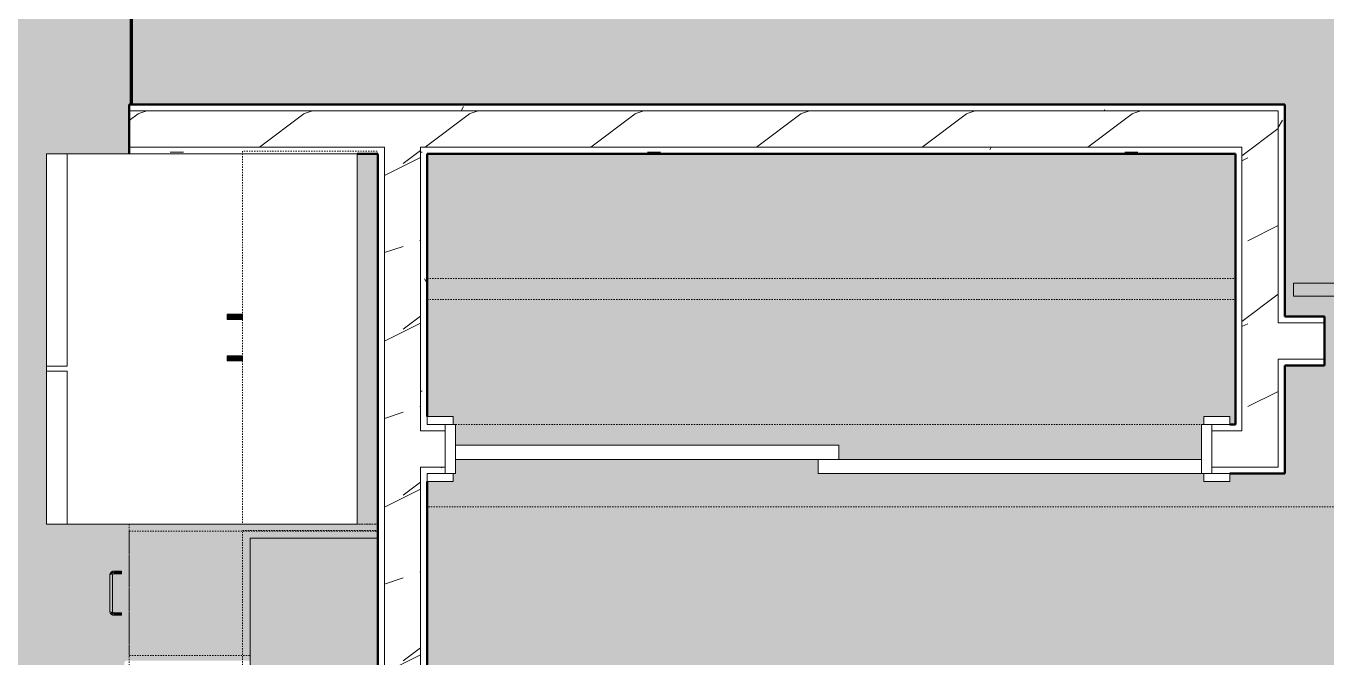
# Model space of a CAD drawing. Header units: inches. Extents: x -4218 to -1814, y 9706 to 12426.
# Drawn here: x -3715.7 to -3590.2, y 11655.5 to 11716.5 of the extents above; entities that cross this region are included whole.
import ezdxf

# ---------------------------------------------------------------- set-up
doc = ezdxf.new("R2010")
doc.units = ezdxf.units.IN
doc.header["$MEASUREMENT"] = 0
doc.linetypes.add('Dash', pattern=[0.25, 0.125, -0.125])
for name, color, linetype, lineweight in [('0-1', 7, 'Continuous', 5), ('0-2', 10, 'Continuous', 13), ('A-AREA-1', 130, 'Continuous', 70), ('A-AREA-PATT-3', 7, 'Continuous', 9), ('A-DOOR-1', 7, 'Continuous', 9), ('A-DOOR-2', 50, 'Continuous', 20), ('A-DOOR-3', 135, 'Continuous', 13), ('A-DOOR-4', 10, 'Continuous', 13), ('A-DOOR-5', 250, 'Continuous', 50), ('A-DOOR-FRAM-1', 50, 'Continuous', 20), ('A-WALL-2', 250, 'Continuous', 50), ('A-WALL-3', 10, 'Continuous', 13), ('A-WALL-PATT-1', 7, 'Continuous', 9), ('A-WALL-PATT-2', 55, 'Continuous', 9), ('I-FURN-1', 7, 'Continuous', 9), ('I-FURN-HDLN-1', 7, 'Dash', 9), ('Q-CASE', 31, 'Continuous', 9), ('Q-CASE-1', 9, 'Continuous', 9), ('Q-CASE-3', 7, 'Continuous', 9), ('Q-CASE-4', 7, 'Dash', 9), ('Q-CASE-HDLN-1', 7, 'Dash', 9), ('Q-CASE-HDLN-2', 31, 'Continuous', 9), ('Q-SPCQ-1', 7, 'Continuous', 9)]:
    doc.layers.add(name, color=color, linetype=linetype, lineweight=lineweight)
pattern_1 = [(0, (0, 0), (30.72, 7.68), [1.267, -21.773, 1.267, -21.773, -122.88]), (0, (0, 0), (30.72, 7.68), [-46.08, 1.267, -44.813, 1.267, -21.773, -53.76]), (0, (0, 0), (30.72, 7.68), [-115.2, 1.267, -14.093, 1.267, -37.133]), (120, (11.52, 3.84), (-22.011075, 22.7643004), [1.267, -21.773, 1.267, -21.773, -122.88]), (120, (11.52, 3.84), (-22.011075, 22.7643004), [-46.08, 1.267, -44.813, 1.267, -21.773, -53.76]), (120, (11.52, 3.84), (-22.011075, 22.7643004), [-115.2, 1.267, -14.093, 1.267, -37.133]), (240, (15.36, 19.2), (-8.708925, -30.4443004), [1.267, -21.773, 1.267, -21.773, -122.88]), (240, (15.36, 19.2), (-8.708925, -30.4443004), [-46.08, 1.267, -44.813, 1.267, -21.773, -53.76]), (240, (15.36, 19.2), (-8.708925, -30.4443004), [-115.2, 1.267, -14.093, 1.267, -37.133])]
pattern_2 = [(216.87, (6.397, 15.994), (47.98094286, 31.9870857), [7.997, -71.971]), (206.565, (15.994, 11.196), (-15.993714, -15.9941327), [17.881, -17.881]), (198.435, (15.994, 3.199), (-31.9867405, -15.9938803), [10.115, -40.461])]

# ---------------------------------------------------------------- blocks, each defined once
blk = doc.blocks.new('FOLDING_SLIDING CLOSET - 72_ x 80_-1372823-FLOOR PLAN - 2ND FLOOR')
at = {"layer": 'A-DOOR-1'}
for p, q in [((-36.25, 3), (-38.75, 3)), ((-38.75, 3), (-38.75, 2.25)), ((-36.25, 2.25), (-36.25, 3)), ((38.75, 3), (36.25, 3)), ((36.25, 3), (36.25, 2.25)), ((38.75, 2.25), (38.75, 3)), ((-38.75, 2.25), (-36.25, 2.25)), ((36.25, 2.25), (38.75, 2.25)), ((-36.25, -2.5), (-38.75, -2.5)), ((-38.75, -2.5), (-38.75, -3.25)), ((-36.25, -3.25), (-36.25, -2.5)), ((38.75, -2.5), (36.25, -2.5)), ((36.25, -2.5), (36.25, -3.25)), ((38.75, -3.25), (38.75, -2.5)), ((-38.75, -3.25), (-36.25, -3.25)), ((36.25, -3.25), (38.75, -3.25))]:
    blk.add_line(p, q, dxfattribs=at)
at = {"layer": 'A-DOOR-2'}
for p, q in [((1, 2.25), (-36, 2.25)), ((-36, 2.25), (-36, 0.875)), ((1, 0.875), (1, 2.25)), ((-36, 0.875), (1, 0.875)), ((36, 0.875), (-1, 0.875)), ((-1, 0.875), (-1, -0.5)), ((36, -0.5), (36, 0.875)), ((-1, -0.5), (36, -0.5))]:
    blk.add_line(p, q, dxfattribs=at)
at = {"layer": 'A-DOOR-FRAM-1'}
for p, q in [((-36, 2.25), (-37, 2.25)), ((-37, 2.25), (-37, -2.5)), ((-36, -2.5), (-36, 2.25)), ((36, 2.25), (36, -2.5)), ((37, 2.25), (36, 2.25)), ((37, -2.5), (37, 2.25)), ((-37, -2.5), (-36, -2.5)), ((36, -2.5), (37, -2.5))]:
    blk.add_line(p, q, dxfattribs=at)
blk = doc.blocks.new('Interior_barn_door_18732 - Interior_barn_door_18732-2490868-FLOOR PLAN - 2ND FLOOR')
at = {"layer": 'A-DOOR-3'}
for points in [[(21, -4.32), (-60, -4.34), (-60, -4.95), (21, -4.95), (21, -4.34)], [(21, -5.55), (21, -4.95), (-60, -4.95), (-60, -5.57), (21, -5.57)], [(-26, -4.07), (-52, -4.07), (-52, -4.32), (-26, -4.32)], [(-58.5, -6), (-58.5, -5.67), (-60, -5.67), (-60, -6)], [(-22.23, -6), (-22.23, -5.67), (-23.73, -5.71), (-23.73, -6), (-22.68, -6)]]:
    blk.add_hatch(color=256, dxfattribs=at).paths.add_polyline_path(points, flags=0)
h = blk.add_hatch(color=256, dxfattribs=at)
h.paths.add_polyline_path([(-21, -4.07), (-26, -4.07), (-26, -4.32), (-21, -4.32)], flags=0)
h.paths.add_polyline_path([(-21, -5.82), (-21, -5.57), (-57, -5.57), (-57, -5.82), (-23.73, -5.82), (-23.73, -5.67), (-22.23, -5.67), (-22.23, -5.82), (-22.13, -5.82)], flags=0)
h.paths.add_polyline_path([(-52, -4.32), (-52, -4.07), (-57, -4.07), (-57, -4.32), (-54.07, -4.32)], flags=0)
at = {"layer": 'A-DOOR-4'}
for p, q in [((21, -4.32), (-60, -4.32)), ((-60, -4.95), (-60, -4.32)), ((-60, -5.57), (-60, -4.95)), ((-52, -4.07), (-26, -4.07)), ((21, -4.32), (21, -4.95)), ((21, -4.95), (21, -5.57)), ((-60, -5.57), (21, -5.57)), ((-60, -5.67), (-60, -6)), ((-58.5, -5.67), (-60, -5.67)), ((-58.5, -6), (-60, -6)), ((-58.5, -6), (-58.5, -5.67)), ((-23.73, -6), (-23.73, -5.67)), ((-22.23, -5.67), (-23.73, -5.67)), ((-22.23, -6), (-23.73, -6)), ((-22.23, -5.67), (-22.23, -6))]:
    blk.add_line(p, q, dxfattribs=at)
at = {"layer": 'A-DOOR-5'}
for p, q in [((-52, -4.07), (-57, -4.07)), ((-57, -4.07), (-57, -4.32)), ((-52, -4.33), (-52, -4.07)), ((-21, -4.07), (-26, -4.07)), ((-26, -4.07), (-26, -4.32)), ((-21, -4.32), (-21, -4.07)), ((-57, -5.57), (-57, -5.82)), ((-57, -5.82), (-23.73, -5.82)), ((-22.23, -5.82), (-21, -5.82)), ((-21, -5.82), (-21, -5.57))]:
    blk.add_line(p, q, dxfattribs=at)
blk = doc.blocks.new('OD_CW_Closet - OD_CW_Closet-1695006-FLOOR PLAN - 2ND FLOOR')
at = {"layer": 'Q-CASE-HDLN-1'}
for p, q in [((78.78, 24), (0.74, 24)), ((0.74, 24), (0.74, -1.37)), ((78.78, -2.12), (78.78, 24)), ((0.74, 11.94), (78.78, 11.94)), ((0.74, 9.94), (78.78, 9.94)), ((3.49, -2.12), (75.49, -2.12)), ((78.24, -2.12), (78.78, -2.12))]:
    blk.add_line(p, q, dxfattribs=at)
blk = doc.blocks.new('Refrigerator_-_Side-by-Side_6047 - 36_ X 30_-1372843-FLOOR PLAN - 2ND FLOOR')
at = {"layer": 'Q-SPCQ-1'}
for p, q in [((-17.88, 15.58), (17.87, 15.58)), ((-17.88, -14.42), (-17.88, 15.58)), ((-17.88, 15.58), (-3.13, 15.58)), ((-17.88, 15.58), (-17.88, 13.58)), ((-3.13, 13.58), (-3.13, 15.58)), ((-2.63, 15.58), (17.87, 15.58)), ((-2.63, 15.58), (-2.63, 13.58)), ((17.87, 15.58), (17.87, -14.42)), ((17.87, 13.58), (17.87, 15.58)), ((-3.13, 13.58), (-17.88, 13.58)), ((17.87, 13.58), (-2.63, 13.58)), ((17.87, -14.42), (-17.88, -14.42))]:
    blk.add_line(p, q, dxfattribs=at)
blk = doc.blocks.new('OD_CW_Countertop - OD_CW_Countertop-2395220-FLOOR PLAN - 2ND FLOOR')
at = {"layer": 'Q-CASE-HDLN-1'}
for p, q in [((0.74, 24), (0.74, 22)), ((0.74, 0), (99.78, 0))]:
    blk.add_line(p, q, dxfattribs=at)
blk = doc.blocks.new('Bed-Standard - Queen 60_ x 79_-V117-FLOOR PLAN - 2ND FLOOR')
at = {"layer": 'I-FURN-1'}
for p, q in [((-19.31, 37.48), (-19.31, -41.3)), ((40.69, -41.3), (40.69, 37.48)), ((-16.31, 35.7), (-16.31, 23.7)), ((-16.31, 35.7), (37.69, 35.7)), ((37.69, 35.7), (37.69, 23.7)), ((40.69, 23.7), (-19.31, 17.13)), ((-16.31, 23.7), (37.69, 23.7)), ((-19.31, -41.3), (40.69, -41.3))]:
    blk.add_line(p, q, dxfattribs=at)
at = {"layer": 'I-FURN-HDLN-1'}
for p, q in [((-55.31, 37.48), (-55.31, -77.3)), ((-55.31, -77.3), (64.69, -77.3))]:
    blk.add_line(p, q, dxfattribs=at)
blk = doc.blocks.new('Drawer_Base_Cabinet_3_drawer_12205 - 12_-V121-FLOOR PLAN - 2ND FLOOR')
at = {"layer": 'Q-CASE'}
for points in [[(-1.38, 25.5), (-1.35, 24.75), (-1.14, 24.75), (-1.17, 25.5), (-1.37, 25.5)], [(-1.32, 25.5), (-1.23, 25.53), (-1.01, 25.75), (-1.01, 25.81), (-1.29, 25.72), (-1.29, 25.67)], [(-1.01, 25.63), (-1.01, 25.62), (2.49, 25.66), (2.49, 25.87), (-1.01, 25.84), (-1.01, 25.64)], [(2.49, 25.81), (2.52, 25.72), (2.74, 25.5), (2.8, 25.5), (2.74, 25.77), (2.65, 25.78)], [(2.62, 24.75), (2.86, 24.75), (2.83, 25.5), (2.62, 25.5)]]:
    blk.add_hatch(color=256, dxfattribs=at).paths.add_polyline_path(points, flags=0)
at = {"layer": 'Q-CASE-HDLN-1'}
for p, q in [((6.74, 24), (-5.26, 24)), ((-5.26, 24), (-5.26, 12.31)), ((6.74, 24), (6.74, 0)), ((-5.26, 0.06), (-5.26, 0))]:
    blk.add_line(p, q, dxfattribs=at)
at = {"layer": 'Q-CASE-HDLN-2'}
for p, q in [((-1.39, 25.5), (-1.39, 24.75)), ((-1.39, 25.5), (-1.39, 24.75)), ((-1.39, 25.5), (-1.39, 24.75)), ((-1.14, 24.75), (-1.14, 25.5)), ((-1.14, 24.75), (-1.14, 25.5)), ((-1.14, 24.75), (-1.14, 25.5)), ((2.49, 25.87), (-1.01, 25.87)), ((-1.01, 25.62), (2.49, 25.62)), ((2.61, 25.5), (2.61, 24.75)), ((2.61, 25.5), (2.61, 24.75)), ((2.61, 25.5), (2.61, 24.75)), ((2.86, 24.75), (2.86, 25.5)), ((2.86, 24.75), (2.86, 25.5)), ((2.86, 24.75), (2.86, 25.5)), ((-1.39, 24.75), (-1.38, 24.75)), ((-1.38, 24.75), (-1.39, 24.75)), ((-1.39, 24.75), (-1.38, 24.75)), ((-1.38, 24.75), (-1.39, 24.75)), ((-1.39, 24.75), (-1.38, 24.75)), ((-1.14, 24.75), (-1.39, 24.75)), ((-1.14, 24.75), (-1.14, 24.75)), ((-1.14, 24.75), (-1.14, 24.75)), ((-1.14, 24.75), (-1.14, 24.75)), ((-1.14, 24.75), (-1.14, 24.75)), ((-1.14, 24.75), (-1.14, 24.75)), ((2.62, 24.75), (2.61, 24.75)), ((2.61, 24.75), (2.62, 24.75)), ((2.62, 24.75), (2.61, 24.75)), ((2.61, 24.75), (2.62, 24.75)), ((2.86, 24.75), (2.61, 24.75)), ((2.61, 24.75), (2.62, 24.75)), ((2.86, 24.75), (2.86, 24.75)), ((2.86, 24.75), (2.86, 24.75)), ((2.86, 24.75), (2.86, 24.75)), ((2.86, 24.75), (2.86, 24.75)), ((2.86, 24.75), (2.86, 24.75))]:
    blk.add_line(p, q, dxfattribs=at)
at = {"layer": 'Q-CASE-HDLN-2', "flags": 128}
for points in [[(-1.01, 25.87), (-1.03, 25.87), (-1.04, 25.87), (-1.06, 25.87), (-1.07, 25.87), (-1.09, 25.87), (-1.1, 25.86), (-1.12, 25.86), (-1.13, 25.86), (-1.14, 25.85), (-1.16, 25.85), (-1.17, 25.84), (-1.19, 25.83), (-1.2, 25.83), (-1.21, 25.82), (-1.22, 25.81), (-1.24, 25.8), (-1.25, 25.79), (-1.26, 25.78), (-1.27, 25.77), (-1.28, 25.76), (-1.29, 25.75), (-1.3, 25.74), (-1.31, 25.73), (-1.32, 25.72), (-1.33, 25.7), (-1.34, 25.69), (-1.34, 25.68), (-1.35, 25.66), (-1.36, 25.65), (-1.36, 25.64), (-1.37, 25.62), (-1.37, 25.61), (-1.38, 25.59), (-1.38, 25.58), (-1.38, 25.56), (-1.38, 25.55), (-1.39, 25.53), (-1.39, 25.52), (-1.39, 25.5), (-1.39, 25.5)], [(-1.29, 25.75), (-1.3, 25.74), (-1.31, 25.73), (-1.32, 25.72), (-1.33, 25.7), (-1.34, 25.69), (-1.34, 25.68), (-1.35, 25.66), (-1.36, 25.65), (-1.36, 25.64), (-1.37, 25.62), (-1.37, 25.61), (-1.38, 25.59), (-1.38, 25.58), (-1.38, 25.56), (-1.38, 25.55), (-1.39, 25.53), (-1.39, 25.52), (-1.39, 25.5), (-1.39, 25.5)], [(-1.29, 25.75), (-1.3, 25.74), (-1.31, 25.73), (-1.32, 25.72), (-1.33, 25.7), (-1.34, 25.69), (-1.34, 25.68), (-1.35, 25.66), (-1.36, 25.65), (-1.36, 25.64), (-1.37, 25.62), (-1.37, 25.61), (-1.38, 25.59), (-1.38, 25.58), (-1.38, 25.56), (-1.38, 25.55), (-1.39, 25.53), (-1.39, 25.52), (-1.39, 25.5), (-1.39, 25.5)], [(-1.01, 25.87), (-1.03, 25.87), (-1.04, 25.87), (-1.06, 25.87), (-1.07, 25.87), (-1.09, 25.87), (-1.1, 25.86), (-1.12, 25.86), (-1.13, 25.86), (-1.14, 25.85), (-1.16, 25.85), (-1.17, 25.84), (-1.19, 25.83), (-1.2, 25.83), (-1.21, 25.82), (-1.22, 25.81), (-1.24, 25.8), (-1.25, 25.79), (-1.26, 25.78), (-1.27, 25.77)], [(-1.01, 25.87), (-1.03, 25.87), (-1.04, 25.87), (-1.06, 25.87), (-1.07, 25.87), (-1.09, 25.87), (-1.1, 25.86), (-1.12, 25.86), (-1.13, 25.86), (-1.14, 25.85), (-1.16, 25.85), (-1.17, 25.84), (-1.19, 25.83), (-1.2, 25.83), (-1.21, 25.82), (-1.22, 25.81), (-1.24, 25.8), (-1.25, 25.79), (-1.26, 25.78), (-1.27, 25.77)], [(-1.14, 25.5), (-1.14, 25.5), (-1.14, 25.51), (-1.14, 25.51), (-1.14, 25.52), (-1.13, 25.52), (-1.13, 25.53), (-1.13, 25.53), (-1.13, 25.54), (-1.13, 25.54), (-1.13, 25.55), (-1.13, 25.55), (-1.12, 25.56), (-1.12, 25.56), (-1.12, 25.57), (-1.12, 25.57), (-1.11, 25.57), (-1.11, 25.58), (-1.11, 25.58), (-1.1, 25.59), (-1.1, 25.59), (-1.1, 25.59), (-1.09, 25.6), (-1.09, 25.6), (-1.08, 25.6), (-1.08, 25.61), (-1.08, 25.61), (-1.07, 25.61), (-1.07, 25.61), (-1.06, 25.61), (-1.06, 25.62), (-1.05, 25.62), (-1.05, 25.62), (-1.04, 25.62), (-1.04, 25.62), (-1.03, 25.62), (-1.03, 25.62), (-1.02, 25.62), (-1.02, 25.62), (-1.01, 25.62), (-1.01, 25.62)], [(-1.14, 25.5), (-1.14, 25.5), (-1.14, 25.51), (-1.14, 25.51), (-1.14, 25.52), (-1.13, 25.52), (-1.13, 25.53), (-1.13, 25.53), (-1.13, 25.54), (-1.13, 25.54), (-1.13, 25.55), (-1.13, 25.55), (-1.12, 25.56), (-1.12, 25.56), (-1.12, 25.57), (-1.12, 25.57), (-1.11, 25.57), (-1.11, 25.58), (-1.11, 25.58), (-1.1, 25.59), (-1.1, 25.59), (-1.1, 25.59), (-1.09, 25.6), (-1.09, 25.6), (-1.08, 25.6), (-1.08, 25.61), (-1.08, 25.61), (-1.07, 25.61), (-1.07, 25.61), (-1.06, 25.61), (-1.06, 25.62), (-1.05, 25.62), (-1.05, 25.62), (-1.04, 25.62), (-1.04, 25.62), (-1.03, 25.62), (-1.03, 25.62), (-1.02, 25.62), (-1.02, 25.62), (-1.01, 25.62)], [(-1.14, 25.5), (-1.14, 25.5), (-1.14, 25.51), (-1.14, 25.51), (-1.14, 25.52), (-1.13, 25.52), (-1.13, 25.53), (-1.13, 25.53), (-1.13, 25.54), (-1.13, 25.54), (-1.13, 25.55), (-1.13, 25.55), (-1.12, 25.56), (-1.12, 25.56), (-1.12, 25.57), (-1.12, 25.57), (-1.11, 25.57), (-1.11, 25.58), (-1.11, 25.58), (-1.1, 25.59), (-1.1, 25.59), (-1.1, 25.59), (-1.09, 25.6), (-1.09, 25.6), (-1.08, 25.6), (-1.08, 25.61), (-1.08, 25.61), (-1.07, 25.61), (-1.07, 25.61), (-1.06, 25.61), (-1.06, 25.62), (-1.05, 25.62), (-1.05, 25.62), (-1.04, 25.62), (-1.04, 25.62), (-1.03, 25.62), (-1.03, 25.62), (-1.02, 25.62), (-1.02, 25.62), (-1.01, 25.62)], [(2.74, 25.78), (2.73, 25.79), (2.71, 25.8), (2.7, 25.81), (2.69, 25.82), (2.68, 25.82), (2.66, 25.83), (2.65, 25.84), (2.64, 25.84), (2.62, 25.85), (2.61, 25.85), (2.6, 25.86), (2.58, 25.86), (2.57, 25.87), (2.55, 25.87), (2.54, 25.87), (2.52, 25.87), (2.51, 25.87), (2.49, 25.87), (2.49, 25.87)], [(2.74, 25.78), (2.73, 25.79), (2.71, 25.8), (2.7, 25.81), (2.69, 25.82), (2.68, 25.82), (2.66, 25.83), (2.65, 25.84), (2.64, 25.84), (2.62, 25.85), (2.61, 25.85), (2.6, 25.86), (2.58, 25.86), (2.57, 25.87), (2.55, 25.87), (2.54, 25.87), (2.52, 25.87), (2.51, 25.87), (2.49, 25.87), (2.49, 25.87)], [(2.86, 25.5), (2.86, 25.51), (2.86, 25.53), (2.86, 25.54), (2.86, 25.56), (2.86, 25.57), (2.85, 25.59), (2.85, 25.6), (2.84, 25.62), (2.84, 25.63), (2.83, 25.65), (2.83, 25.66), (2.82, 25.67), (2.81, 25.69), (2.81, 25.7), (2.8, 25.71), (2.79, 25.72), (2.78, 25.74), (2.77, 25.75), (2.76, 25.76), (2.75, 25.77), (2.74, 25.78), (2.73, 25.79), (2.71, 25.8), (2.7, 25.81), (2.69, 25.82), (2.68, 25.82), (2.66, 25.83), (2.65, 25.84), (2.64, 25.84), (2.62, 25.85), (2.61, 25.85), (2.6, 25.86), (2.58, 25.86), (2.57, 25.87), (2.55, 25.87), (2.54, 25.87), (2.52, 25.87), (2.51, 25.87), (2.49, 25.87), (2.49, 25.87)], [(2.49, 25.62), (2.49, 25.62), (2.5, 25.62), (2.5, 25.62), (2.51, 25.62), (2.51, 25.62), (2.52, 25.62), (2.52, 25.62), (2.53, 25.62), (2.53, 25.62), (2.54, 25.62), (2.54, 25.61), (2.55, 25.61), (2.55, 25.61), (2.55, 25.61), (2.56, 25.6), (2.56, 25.6), (2.57, 25.6), (2.57, 25.59), (2.57, 25.59), (2.58, 25.59), (2.58, 25.58), (2.58, 25.58), (2.59, 25.58), (2.59, 25.57), (2.59, 25.57), (2.6, 25.56), (2.6, 25.56), (2.6, 25.55), (2.6, 25.55), (2.6, 25.55), (2.61, 25.54), (2.61, 25.54), (2.61, 25.53), (2.61, 25.53), (2.61, 25.52), (2.61, 25.52), (2.61, 25.51), (2.61, 25.51), (2.61, 25.5), (2.61, 25.5)], [(2.49, 25.62), (2.49, 25.62), (2.5, 25.62), (2.5, 25.62), (2.51, 25.62), (2.51, 25.62), (2.52, 25.62), (2.52, 25.62), (2.53, 25.62), (2.53, 25.62), (2.54, 25.62), (2.54, 25.61), (2.55, 25.61), (2.55, 25.61), (2.55, 25.61), (2.56, 25.6), (2.56, 25.6), (2.57, 25.6), (2.57, 25.59), (2.57, 25.59), (2.58, 25.59), (2.58, 25.58), (2.58, 25.58), (2.59, 25.58), (2.59, 25.57), (2.59, 25.57), (2.6, 25.56), (2.6, 25.56), (2.6, 25.55), (2.6, 25.55), (2.6, 25.55), (2.61, 25.54), (2.61, 25.54), (2.61, 25.53), (2.61, 25.53), (2.61, 25.52), (2.61, 25.52), (2.61, 25.51), (2.61, 25.51), (2.61, 25.5), (2.61, 25.5)], [(2.49, 25.62), (2.49, 25.62), (2.5, 25.62), (2.5, 25.62), (2.51, 25.62), (2.51, 25.62), (2.52, 25.62), (2.52, 25.62), (2.53, 25.62), (2.53, 25.62), (2.54, 25.62), (2.54, 25.61), (2.55, 25.61), (2.55, 25.61), (2.55, 25.61), (2.56, 25.6), (2.56, 25.6), (2.57, 25.6), (2.57, 25.59), (2.57, 25.59), (2.58, 25.59), (2.58, 25.58), (2.58, 25.58), (2.59, 25.58), (2.59, 25.57), (2.59, 25.57), (2.6, 25.56), (2.6, 25.56), (2.6, 25.55), (2.6, 25.55), (2.6, 25.55), (2.61, 25.54), (2.61, 25.54), (2.61, 25.53), (2.61, 25.53), (2.61, 25.52), (2.61, 25.52), (2.61, 25.51), (2.61, 25.51), (2.61, 25.5), (2.61, 25.5)], [(2.86, 25.5), (2.86, 25.51), (2.86, 25.53), (2.86, 25.54), (2.86, 25.56), (2.86, 25.57), (2.85, 25.59), (2.85, 25.6), (2.84, 25.62), (2.84, 25.63), (2.83, 25.65), (2.83, 25.66), (2.82, 25.67), (2.81, 25.69), (2.81, 25.7), (2.8, 25.71), (2.79, 25.72), (2.78, 25.74), (2.77, 25.75), (2.76, 25.76)], [(2.86, 25.5), (2.86, 25.51), (2.86, 25.53), (2.86, 25.54), (2.86, 25.56), (2.86, 25.57), (2.85, 25.59), (2.85, 25.6), (2.84, 25.62), (2.84, 25.63), (2.83, 25.65), (2.83, 25.66), (2.82, 25.67), (2.81, 25.69), (2.81, 25.7), (2.8, 25.71), (2.79, 25.72), (2.78, 25.74), (2.77, 25.75), (2.76, 25.76)]]:
    blk.add_lwpolyline(points, dxfattribs=at)
blk = doc.blocks.new('300 Series Wall Hung Cabinet_301 - 18_-2356570-FLOOR PLAN - 2ND FLOOR')
at = {"layer": 'Q-CASE-1'}
for points in [[(-7, 13.19), (-6.51, 13.19), (-6.51, 14.69), (-7, 14.69)], [(-8.25, 12.44), (-8.25, 0.19), (8.25, 0.19), (8.25, 12.44), (-4.25, 12.44)]]:
    blk.add_hatch(color=256, dxfattribs=at).paths.add_polyline_path(points, flags=0)
at = {"layer": 'Q-CASE-3'}
for p, q in [((-6.51, 14.69), (-7, 14.69)), ((-7, 14.69), (-7, 13.19)), ((-6.51, 13.19), (-6.51, 14.69)), ((-6.51, 13.19), (-7, 13.19)), ((8.25, 12.44), (-8.25, 12.44)), ((-8.25, 12.44), (-8.25, 0.19)), ((8.25, 0.19), (8.25, 12.44)), ((-8.25, 0.19), (8.25, 0.19))]:
    blk.add_line(p, q, dxfattribs=at)
at = {"layer": 'Q-CASE-4'}
for p, q in [((-9, 0.19), (-9, 13.19)), ((-9, 13.19), (9, 13.19)), ((9, 13.19), (9, 0.19)), ((9, 0.19), (-9, 0.19))]:
    blk.add_line(p, q, dxfattribs=at)
blk = doc.blocks.new('300 Series Wall Hung Cabinet_302 - 18_ x 36_-2362919-FLOOR PLAN - 2ND FLOOR')
at = {"layer": 'Q-CASE-1'}
for points in [[(-1.76, -14.69), (-1.76, -13.19), (-2.25, -13.19), (-2.25, -14.69)], [(2.24, -14.69), (2.24, -13.19), (1.75, -13.19), (1.75, -14.69)]]:
    blk.add_hatch(color=256, dxfattribs=at).paths.add_polyline_path(points, flags=0)
at = {"layer": 'Q-CASE-3'}
for p, q in [((-2.25, -13.19), (-1.76, -13.19)), ((-2.25, -13.19), (-2.25, -14.69)), ((-1.76, -14.69), (-1.76, -13.19)), ((1.75, -13.19), (2.24, -13.19)), ((1.75, -13.19), (1.75, -14.69)), ((2.24, -14.69), (2.24, -13.19)), ((-2.25, -14.69), (-1.76, -14.69)), ((1.75, -14.69), (2.24, -14.69))]:
    blk.add_line(p, q, dxfattribs=at)
at = {"layer": 'Q-CASE-4'}
for p, q in [((18, -0.19), (-18, -0.19)), ((-18, -0.19), (-18, -13.19)), ((18, -13.19), (18, -0.19)), ((-18, -13.19), (18, -13.19))]:
    blk.add_line(p, q, dxfattribs=at)
blk = doc.blocks.new('CTR - 1st Phase - Unit Layouts_rvt-1-FLOOR PLAN - 2ND FLOOR')
at = {"layer": 'A-WALL-PATT-1'}
h = blk.add_hatch(dxfattribs=at)
h.set_pattern_fill('FP_1', color=256, style=0, pattern_type=2)
h.set_pattern_definition(pattern_1)
h.paths.add_polyline_path([(-3666.77, 11708.34), (-3594.77, 11708.34), (-3594.79, 11708.96), (-3705.69, 11708.96), (-3705.69, 11708.34), (-3677.57, 11708.34)], flags=0)
h = blk.add_hatch(dxfattribs=at)
h.set_pattern_fill('FP_1', color=256, style=0, pattern_type=2)
h.set_pattern_definition(pattern_1)
h.paths.add_polyline_path([(-3594.77, 11673.96), (-3594.14, 11673.96), (-3594.14, 11684.39), (-3594.77, 11684.39), (-3594.77, 11676.8)], flags=0)
h.paths.add_polyline_path([(-3594.14, 11687.89), (-3594.14, 11708.96), (-3594.77, 11708.96), (-3594.77, 11687.89)], flags=0)
h = blk.add_hatch(dxfattribs=at)
h.set_pattern_fill('FP_1', color=256, style=0, pattern_type=2)
h.set_pattern_definition(pattern_1)
h.paths.add_polyline_path([(-3681.07, 11704.21), (-3681.07, 11704.84), (-3705.69, 11704.84), (-3705.69, 11704.21), (-3681.69, 11704.21)], flags=0)
h.paths.add_polyline_path([(-3598.89, 11704.21), (-3598.89, 11704.84), (-3677.57, 11704.84), (-3677.57, 11704.21), (-3599.23, 11704.21)], flags=0)
h = blk.add_hatch(dxfattribs=at)
h.set_pattern_fill('FP_1', color=256, style=0, pattern_type=2)
h.set_pattern_definition(pattern_1)
h.paths.add_polyline_path([(-3681.07, 11555.36), (-3681.07, 11704.21), (-3681.69, 11704.21), (-3681.69, 11555.36)], flags=0)
h = blk.add_hatch(dxfattribs=at)
h.set_pattern_fill('FP_1', color=256, style=0, pattern_type=2)
h.set_pattern_definition(pattern_1)
h.paths.add_polyline_path([(-3677.57, 11555.36), (-3676.94, 11555.36), (-3676.94, 11673.96), (-3677.57, 11673.96), (-3677.57, 11556.11)], flags=0)
h.paths.add_polyline_path([(-3677.57, 11677.46), (-3676.94, 11677.46), (-3676.94, 11704.21), (-3677.57, 11704.21), (-3677.57, 11678.09)], flags=0)
h = blk.add_hatch(dxfattribs=at)
h.set_pattern_fill('FP_1', color=256, style=0, pattern_type=2)
h.set_pattern_definition(pattern_1)
h.paths.add_polyline_path([(-3594.14, 11683.76), (-3590.3, 11683.76), (-3590.3, 11684.39), (-3594.14, 11684.39)], flags=0)
h.paths.add_polyline_path([(-3551.56, 11683.76), (-3551.56, 11684.39), (-3554.3, 11684.39), (-3554.3, 11683.76), (-3552.18, 11683.76)], flags=0)
h.paths.add_polyline_path([(-3504.67, 11683.76), (-3504.67, 11684.39), (-3548.06, 11684.39), (-3548.06, 11683.76), (-3514.81, 11683.76)], flags=0)
h = blk.add_hatch(dxfattribs=at)
h.set_pattern_fill('FP_1', color=256, style=0, pattern_type=2)
h.set_pattern_definition(pattern_1)
h.paths.add_polyline_path([(-3675.19, 11673.34), (-3675.19, 11673.96), (-3676.94, 11673.96), (-3676.94, 11673.34)], flags=0)
h.paths.add_polyline_path([(-3598.27, 11673.34), (-3594.14, 11673.34), (-3594.14, 11673.96), (-3601.19, 11673.96), (-3601.19, 11673.34), (-3599.23, 11673.34)], flags=0)
at = {"layer": 'A-WALL-PATT-2'}
h = blk.add_hatch(dxfattribs=at)
h.set_pattern_fill('FP_2', color=256, style=0, pattern_type=2)
h.set_pattern_definition(pattern_2)
h.paths.add_polyline_path([(-3666.77, 11704.84), (-3598.27, 11704.84), (-3598.27, 11708.34), (-3705.69, 11708.34), (-3705.69, 11704.84), (-3677.57, 11704.84)], flags=0)
h = blk.add_hatch(dxfattribs=at)
h.set_pattern_fill('FP_2', color=256, style=0, pattern_type=2)
h.set_pattern_definition(pattern_2)
h.paths.add_polyline_path([(-3598.25, 11677.46), (-3594.77, 11677.46), (-3594.77, 11708.34), (-3598.27, 11708.34), (-3598.27, 11677.46)], flags=0)
h = blk.add_hatch(dxfattribs=at)
h.set_pattern_fill('FP_2', color=256, style=0, pattern_type=2)
h.set_pattern_definition(pattern_2)
h.paths.add_polyline_path([(-3681.07, 11554.74), (-3677.57, 11554.74), (-3677.57, 11704.84), (-3681.07, 11704.84), (-3681.07, 11556.11)], flags=0)
h = blk.add_hatch(dxfattribs=at)
h.set_pattern_fill('FP_2', color=256, style=0, pattern_type=2)
h.set_pattern_definition(pattern_2)
h.paths.add_polyline_path([(-3594.77, 11684.39), (-3590.3, 11684.39), (-3590.3, 11687.89), (-3594.77, 11687.89), (-3594.77, 11686.86)], flags=0)
h.paths.add_polyline_path([(-3548.58, 11684.39), (-3503.87, 11684.39), (-3503.87, 11687.89), (-3554.3, 11687.89), (-3554.3, 11684.39), (-3551.56, 11684.39)], flags=0)
at = {"layer": 'A-AREA-1'}
blk.add_line((-3705.49, 11708.96), (-3705.49, 11746.19), dxfattribs=at)
at = {"layer": 'A-WALL-2'}
for p, q in [((-3598.89, 11708.96), (-3705.69, 11708.96)), ((-3705.69, 11708.96), (-3705.69, 11704.21)), ((-3594.77, 11708.96), (-3598.89, 11708.96)), ((-3594.14, 11708.96), (-3594.77, 11708.96)), ((-3594.14, 11688.51), (-3594.14, 11708.96)), ((-3683.69, 11704.21), (-3681.69, 11704.21)), ((-3681.69, 11704.21), (-3681.69, 11554.51)), ((-3676.94, 11678.84), (-3676.94, 11704.21)), ((-3676.94, 11704.21), (-3598.89, 11704.21)), ((-3598.89, 11704.21), (-3598.89, 11678.09)), ((-3590.3, 11688.51), (-3594.14, 11688.51)), ((-3590.3, 11683.76), (-3590.3, 11688.51)), ((-3594.14, 11683.76), (-3590.3, 11683.76)), ((-3594.14, 11678.09), (-3594.14, 11683.76)), ((-3598.89, 11678.09), (-3599.44, 11678.09)), ((-3594.14, 11673.96), (-3594.14, 11678.09)), ((-3594.14, 11673.34), (-3594.14, 11673.96)), ((-3599.44, 11673.34), (-3594.14, 11673.34)), ((-3676.94, 11554.51), (-3676.94, 11672.59))]:
    blk.add_line(p, q, dxfattribs=at)
at = {"layer": 'A-WALL-3'}
for p, q in [((-3598.89, 11708.34), (-3705.69, 11708.34)), ((-3598.89, 11708.34), (-3598.27, 11708.34)), ((-3598.27, 11708.34), (-3594.77, 11708.34)), ((-3594.77, 11708.34), (-3594.77, 11687.89)), ((-3681.07, 11704.84), (-3705.69, 11704.84)), ((-3681.07, 11704.84), (-3681.07, 11704.21)), ((-3681.07, 11704.21), (-3681.07, 11554.51)), ((-3677.57, 11704.84), (-3677.57, 11704.21)), ((-3598.89, 11704.84), (-3677.57, 11704.84)), ((-3677.57, 11704.21), (-3677.57, 11677.46)), ((-3598.89, 11704.84), (-3598.27, 11704.84)), ((-3598.27, 11704.84), (-3598.27, 11678.09)), ((-3594.77, 11687.89), (-3594.14, 11687.89)), ((-3594.14, 11687.89), (-3590.3, 11687.89)), ((-3594.77, 11684.39), (-3594.14, 11684.39)), ((-3594.77, 11684.39), (-3594.77, 11678.09)), ((-3594.14, 11684.39), (-3590.3, 11684.39)), ((-3598.27, 11678.09), (-3598.27, 11677.46)), ((-3594.77, 11678.09), (-3594.77, 11677.46)), ((-3677.57, 11677.46), (-3676.94, 11677.46)), ((-3676.94, 11677.46), (-3675.19, 11677.46)), ((-3601.19, 11677.46), (-3598.27, 11677.46)), ((-3594.77, 11677.46), (-3594.77, 11673.96)), ((-3677.57, 11673.96), (-3676.94, 11673.96)), ((-3677.57, 11673.96), (-3677.57, 11554.51)), ((-3676.94, 11673.96), (-3675.19, 11673.96)), ((-3601.19, 11673.96), (-3594.77, 11673.96))]:
    blk.add_line(p, q, dxfattribs=at)
at = {"layer": '0-2'}
for name, p, rotation in [('Refrigerator_-_Side-by-Side_6047 - 36_ X 30_-1372843-FLOOR PLAN - 2ND FLOOR', (-3698.11, 11686.34), 90.00000000001218), ('300 Series Wall Hung Cabinet_302 - 18_ x 36_-2362919-FLOOR PLAN - 2ND FLOOR', (-3681.57, 11686.46), 269.9999999999985), ('Interior_barn_door_18732 - Interior_barn_door_18732-2490868-FLOOR PLAN - 2ND FLOOR', (-3572.3, 11686.14), 180), ('FOLDING_SLIDING CLOSET - 72_ x 80_-1372823-FLOOR PLAN - 2ND FLOOR', (-3638.19, 11675.59), 180), ('Bed-Standard - Queen 60_ x 79_-V117-FLOOR PLAN - 2ND FLOOR', (-3612.25, 11592.84), 180), ('Drawer_Base_Cabinet_3_drawer_12205 - 12_-V121-FLOOR PLAN - 2ND FLOOR', (-3681.69, 11661.06), 90.0000000000105), ('OD_CW_Countertop - OD_CW_Countertop-2395220-FLOOR PLAN - 2ND FLOOR', (-3705.69, 11669.2), 270.0000000000103), ('300 Series Wall Hung Cabinet_301 - 18_-2356570-FLOOR PLAN - 2ND FLOOR', (-3681.57, 11658.86), 89.99999999999852)]:
    blk.add_blockref(name, p, dxfattribs=dict(at, rotation=rotation))
blk.add_blockref('OD_CW_Closet - OD_CW_Closet-1695006-FLOOR PLAN - 2ND FLOOR', (-3677.68, 11680.21), dxfattribs=at)

msp = doc.modelspace()

# ---------------------------------------------------------------- hatches: boundary and pattern name
at = {"layer": 'A-AREA-PATT-3'}
h = msp.add_hatch(color=256, dxfattribs=at)
h.paths.add_polyline_path([(-3497.93003, 11555.3644), (-3485.92374, 11555.3644), (-3485.92374, 11593.31232), (-3509.68463, 11593.31232), (-3509.68463, 11593.06232), (-3527.68463, 11593.06232), (-3527.68463, 11593.31232), (-3530.68463, 11593.33362), (-3530.68463, 11594.56232), (-3527.68463, 11594.56232), (-3527.68463, 11594.81232), (-3512.4186, 11594.81232), (-3512.4186, 11594.9894), (-3510.9186, 11594.9894), (-3510.9186, 11594.81232), (-3509.68463, 11594.81232), (-3509.68463, 11594.56232), (-3485.92374, 11594.56232), (-3485.92374, 11602.85927), (-3491.89996, 11602.85927), (-3492.86438, 11602.98623), (-3493.76307, 11603.35849), (-3494.53479, 11603.95065), (-3495.12696, 11604.72238), (-3495.49921, 11605.62107), (-3495.62618, 11606.58549), (-3495.62618, 11607.97383), (-3498.64996, 11607.62611), (-3499.64996, 11606.43435), (-3500.64996, 11605.86759), (-3501.64996, 11605.59964), (-3502.65376, 11605.42264), (-3503.64996, 11605.33549), (-3505.64235, 11605.5098), (-3507.64996, 11606.04774), (-3509.64996, 11606.77568), (-3511.64996, 11607.70829), (-3513.64996, 11609.09572), (-3514.64996, 11610.09572), (-3515.14996, 11610.96175), (-3515.64996, 11612.33549), (-3515.64996, 11613.33549), (-3515.14996, 11614.70923), (-3514.64996, 11615.57525), (-3513.64996, 11616.57525), (-3511.47371, 11618.04487), (-3509.64996, 11618.8953), (-3507.64996, 11619.62324), (-3505.64235, 11620.16118), (-3503.64996, 11620.33549), (-3502.15948, 11620.16118), (-3501.64996, 11620.07133), (-3500.64996, 11619.80339), (-3499.64996, 11619.23662), (-3498.64996, 11618.04487), (-3495.62618, 11617.69715), (-3495.62618, 11619.08549), (-3495.49921, 11620.04991), (-3495.12696, 11620.9486), (-3494.53479, 11621.72032), (-3493.76307, 11622.31249), (-3492.86438, 11622.68474), (-3491.89996, 11622.81171), (-3485.92374, 11622.81171), (-3485.92374, 11679.9894), (-3505.92374, 11679.9894), (-3505.92374, 11683.7644), (-3547.43463, 11683.7644), (-3547.43463, 11679.18335), (-3552.18463, 11679.18335), (-3552.18463, 11683.7644), (-3554.29874, 11683.7644), (-3554.29874, 11688.5144), (-3505.92374, 11688.5144), (-3505.92374, 11706.6894), (-3503.98624, 11706.6894), (-3503.98624, 11707.3144), (-3501.92374, 11707.3144), (-3501.92374, 11742.0644), (-3503.98624, 11742.0644), (-3503.98624, 11742.6894), (-3505.92374, 11742.6894), (-3505.92374, 11746.1894), (-3851.84874, 11746.1894), (-3851.84874, 11735.2644), (-3829.53624, 11735.2644), (-3829.53624, 11707.3894), (-3851.84874, 11707.3894), (-3851.84874, 11705.16195), (-3824.74725, 11705.16195), (-3824.74725, 11708.4394), (-3819.99725, 11708.4394), (-3819.99725, 11715.0644), (-3759.99725, 11715.0644), (-3759.99725, 11685.0644), (-3819.99725, 11685.0644), (-3819.99725, 11700.41195), (-3851.84874, 11700.41195), (-3851.84874, 11586.9894), (-3850.73624, 11586.9894), (-3850.73624, 11582.2394), (-3851.84874, 11582.2394), (-3851.84874, 11556.2144), (-3827.32374, 11556.2144), (-3827.32374, 11555.3644), (-3820.11124, 11555.40559), (-3820.11124, 11582.2394), (-3820.73624, 11582.2394), (-3820.73624, 11586.9894), (-3815.36124, 11586.9894), (-3815.36124, 11555.3644), (-3811.00358, 11555.3644), (-3811.00358, 11567.6144), (-3797.50358, 11567.6144), (-3797.50358, 11555.3644), (-3796.00358, 11555.3644), (-3796.00358, 11567.6144), (-3782.50358, 11567.6144), (-3782.50358, 11555.3644), (-3781.00358, 11555.3644), (-3781.00358, 11567.6144), (-3767.50358, 11567.6144), (-3767.50358, 11555.3644), (-3766.00358, 11555.3644), (-3766.00358, 11567.6144), (-3754.19108, 11567.6144), (-3754.19108, 11579.1394), (-3724.19108, 11579.1394), (-3724.19108, 11570.96374), (-3721.75358, 11570.94991), (-3721.75358, 11569.9707), (-3724.19108, 11569.9707), (-3724.19108, 11569.85259), (-3721.75358, 11569.85259), (-3721.75358, 11555.3644), (-3721.00358, 11555.3644), (-3721.00358, 11567.6144), (-3707.50358, 11567.6144), (-3707.50358, 11555.3644), (-3706.75358, 11555.3644), (-3706.75358, 11568.3644), (-3697.05167, 11578.0663), (-3698.11181, 11579.12643), (-3697.7591, 11579.46449), (-3696.70629, 11578.41168), (-3694.75358, 11580.3644), (-3681.75358, 11580.3644), (-3681.75358, 11555.3644), (-3681.69108, 11555.3644), (-3681.69108, 11596.1394), (-3705.69108, 11596.1394), (-3705.69108, 11596.8894), (-3706.19108, 11596.8894), (-3706.19108, 11610.7644), (-3706.69108, 11610.7644), (-3706.69108, 11611.2644), (-3706.19108, 11611.2644), (-3706.19108, 11612.2644), (-3705.69108, 11612.2644), (-3705.69108, 11613.0144), (-3706.19108, 11613.0144), (-3706.19108, 11614.0144), (-3706.69108, 11614.0144), (-3706.69108, 11614.5144), (-3706.19108, 11614.5144), (-3706.19108, 11628.3894), (-3705.69108, 11628.3894), (-3705.69108, 11629.1394), (-3681.69108, 11629.1394), (-3681.69108, 11631.29901), (-3706.04747, 11631.32107), (-3706.13342, 11631.35667), (-3706.19108, 11631.49586), (-3706.21216, 11632.39195), (-3706.44108, 11632.39195), (-3706.44108, 11635.01512), (-3706.69108, 11635.01512), (-3706.69108, 11635.60567), (-3706.44108, 11635.60567), (-3706.44108, 11636.19622), (-3706.69108, 11636.19622), (-3706.69108, 11636.78677), (-3706.44108, 11636.78677), (-3706.44108, 11637.37732), (-3706.69108, 11637.37732), (-3706.69108, 11637.96788), (-3706.44108, 11637.96788), (-3706.44108, 11638.55843), (-3706.69108, 11638.55843), (-3706.69108, 11639.14898), (-3706.44108, 11639.14898), (-3706.44108, 11648.50647), (-3706.69108, 11648.54001), (-3706.69108, 11650.47497), (-3706.44108, 11650.47497), (-3706.44108, 11654.20607), (-3706.19108, 11654.20607), (-3706.18437, 11655.15311), (-3705.99422, 11655.29901), (-3694.00358, 11655.29901), (-3694.00358, 11667.1144), (-3681.75358, 11667.1144), (-3681.75358, 11655.29901), (-3681.69108, 11655.29901), (-3681.69108, 11704.2144), (-3683.69108, 11704.2144), (-3683.69108, 11668.4644), (-3713.69108, 11668.4644), (-3713.69108, 11704.2144), (-3705.69108, 11704.2144), (-3705.69108, 11708.9644), (-3594.14415, 11708.9644), (-3594.14415, 11688.5144), (-3590.29874, 11688.5144), (-3590.29874, 11683.7644), (-3594.14415, 11683.7644), (-3594.14415, 11673.3394), (-3599.44108, 11673.3394), (-3599.44108, 11672.5894), (-3601.94108, 11672.5894), (-3601.94108, 11673.3394), (-3639.19108, 11673.3394), (-3639.19108, 11674.7144), (-3674.19108, 11674.7144), (-3674.19108, 11673.3394), (-3674.44108, 11673.3394), (-3674.44108, 11672.5894), (-3676.94108, 11672.5894), (-3676.94108, 11555.3644), (-3673.94108, 11555.3644), (-3673.94108, 11573.1394), (-3655.94108, 11573.1394), (-3655.94108, 11555.3644), (-3652.94108, 11555.3644), (-3652.94108, 11634.1394), (-3592.94108, 11634.1394), (-3592.94108, 11555.3644), (-3590.00924, 11555.3644), (-3590.00924, 11573.1394), (-3572.00924, 11573.1394), (-3572.00924, 11555.3644), (-3552.18463, 11555.3644), (-3552.18463, 11643.18335), (-3547.43463, 11643.18335), (-3547.43463, 11555.3644), (-3511.43463, 11555.3644), (-3511.43463, 11591.3644), (-3506.68463, 11591.3644), (-3506.68463, 11555.3644)], flags=0)
h.paths.add_polyline_path([(-3835.60253, 11557.0769), (-3848.73624, 11557.0769), (-3848.73624, 11583.0769), (-3823.73624, 11583.0769), (-3823.73624, 11557.0769), (-3831.88654, 11557.0769)], flags=0)
h.paths.add_polyline_path([(-3798.75358, 11568.3644), (-3799.24202, 11568.3644), (-3799.24202, 11569.86365), (-3798.75358, 11569.86365), (-3798.75358, 11569.36485)], flags=0)
h.paths.add_polyline_path([(-3769.24202, 11568.3644), (-3769.24202, 11569.86365), (-3768.75358, 11569.86365), (-3768.75358, 11568.3644)], flags=0)
h.paths.add_polyline_path([(-3794.26513, 11568.3644), (-3794.75358, 11568.3644), (-3794.75358, 11569.86365), (-3794.26513, 11569.86365), (-3794.26513, 11569.36485)], flags=0)
h.paths.add_polyline_path([(-3764.26513, 11568.3644), (-3764.75358, 11568.3644), (-3764.75358, 11569.86365), (-3764.26513, 11569.86365), (-3764.26513, 11569.36485)], flags=0)
h.paths.add_polyline_path([(-3719.75358, 11568.3644), (-3719.75358, 11569.86365), (-3719.26513, 11569.86365), (-3719.26513, 11568.3644)], flags=0)
h.paths.add_polyline_path([(-3806.69108, 11579.8894), (-3806.81182, 11579.8894), (-3806.77946, 11580.6394), (-3806.75358, 11580.67403), (-3806.94108, 11580.8269), (-3806.94108, 11580.7644), (-3810.44108, 11580.80101), (-3810.4757, 11580.8269), (-3810.62858, 11580.6394), (-3810.57033, 11580.6394), (-3810.60269, 11579.8894), (-3810.81182, 11579.8894), (-3810.77946, 11580.6394), (-3810.75358, 11580.6394), (-3810.70624, 11580.90456), (-3810.44108, 11580.97778), (-3810.44108, 11581.0144), (-3806.94108, 11580.97778), (-3806.94108, 11580.9519), (-3806.6732, 11580.8894), (-3806.60269, 11580.6394), (-3806.57033, 11580.6394), (-3806.60269, 11579.8894), (-3806.65872, 11579.8894)], flags=0)
h.paths.add_polyline_path([(-3778.10269, 11579.8894), (-3778.31182, 11579.8894), (-3778.27946, 11580.6394), (-3778.25358, 11580.67403), (-3778.44108, 11580.8269), (-3778.44108, 11580.7644), (-3781.94108, 11580.80101), (-3781.9757, 11580.8269), (-3782.12858, 11580.6394), (-3782.07033, 11580.6394), (-3782.10269, 11579.8894), (-3782.31182, 11579.8894), (-3782.27946, 11580.6394), (-3782.25358, 11580.6394), (-3782.20624, 11580.90456), (-3781.94108, 11580.97778), (-3781.94108, 11581.0144), (-3778.44108, 11580.97778), (-3778.44108, 11580.9519), (-3778.1732, 11580.8894), (-3778.10269, 11580.6394), (-3778.07033, 11580.6394), (-3778.08282, 11579.8894)], flags=0)
h.paths.add_polyline_path([(-3761.81182, 11579.8894), (-3761.77946, 11580.6394), (-3761.72469, 11580.66866), (-3761.94108, 11580.80101), (-3761.94108, 11580.7644), (-3765.44108, 11580.80101), (-3765.46947, 11580.85678), (-3765.60269, 11580.6394), (-3765.57033, 11580.6394), (-3765.60269, 11579.8894), (-3765.81182, 11579.8894), (-3765.77946, 11580.6394), (-3765.75358, 11580.6394), (-3765.69108, 11580.90727), (-3765.44108, 11580.97778), (-3765.44108, 11581.0144), (-3761.94108, 11580.97778), (-3761.94108, 11580.9519), (-3761.66785, 11580.8594), (-3761.60269, 11580.6394), (-3761.57033, 11580.6394), (-3761.60269, 11579.8894), (-3761.79933, 11579.8894)], flags=0)
h.paths.add_polyline_path([(-3793.08282, 11579.8894), (-3793.31182, 11579.8894), (-3793.27946, 11580.6394), (-3793.22469, 11580.66866), (-3793.44108, 11580.80101), (-3793.44108, 11580.7644), (-3796.94108, 11580.80101), (-3796.96947, 11580.85678), (-3797.10269, 11580.6394), (-3797.07033, 11580.6394), (-3797.10269, 11579.8894), (-3797.31182, 11579.8894), (-3797.27946, 11580.6394), (-3797.25358, 11580.6394), (-3797.19108, 11580.90727), (-3796.94108, 11580.97778), (-3796.94108, 11581.0144), (-3793.44108, 11580.97778), (-3793.44108, 11580.9519), (-3793.1732, 11580.8894), (-3793.10269, 11580.6394), (-3793.07033, 11580.6394), (-3793.07033, 11579.8894)], flags=0)
h.paths.add_polyline_path([(-3706.23415, 11580.7644), (-3706.28339, 11580.98078), (-3706.35645, 11581.14662), (-3706.39406, 11581.42891), (-3706.44108, 11581.5144), (-3706.44108, 11585.01866), (-3707.19108, 11585.05101), (-3707.19108, 11585.0769), (-3707.45624, 11585.12423), (-3707.52946, 11585.3894), (-3707.56608, 11585.3894), (-3707.52946, 11588.8894), (-3707.50358, 11588.8894), (-3707.44108, 11589.15727), (-3707.19108, 11589.22778), (-3707.19108, 11589.26014), (-3706.44108, 11589.26014), (-3706.44108, 11592.6394), (-3706.36724, 11592.81867), (-3706.32977, 11593.09443), (-3706.24662, 11593.27844), (-3706.19108, 11593.3894), (-3705.69108, 11593.3894), (-3705.69108, 11592.8894), (-3696.25283, 11592.8894), (-3696.25283, 11593.3644), (-3694.75358, 11593.3644), (-3694.75358, 11592.8894), (-3694.00358, 11592.8894), (-3694.00358, 11594.6144), (-3681.75358, 11594.6144), (-3681.75358, 11581.1144), (-3694.00358, 11581.1144), (-3694.00358, 11581.3894), (-3705.69108, 11581.3894), (-3705.69108, 11580.7644)], flags=0)
h.paths.add_polyline_path([(-3707.19108, 11585.1394), (-3707.19108, 11585.26014), (-3706.44108, 11585.26014), (-3706.44108, 11589.01866), (-3707.19108, 11589.05101), (-3707.2257, 11589.0769), (-3707.37858, 11588.8894), (-3707.31608, 11588.8894), (-3707.35269, 11585.3894), (-3707.37858, 11585.35477), (-3707.21924, 11585.17175)], flags=0)
h.paths.add_polyline_path([(-3487.7804, 11586.6144), (-3488.68463, 11586.6144), (-3488.68463, 11591.3644), (-3486.87374, 11591.3644), (-3486.87374, 11586.6144)], flags=0)
h.paths.add_polyline_path([(-3529.18463, 11594.6638), (-3530.68463, 11594.6638), (-3530.68463, 11594.9894), (-3529.18463, 11594.9894), (-3529.18463, 11594.81232)], flags=0)
h.paths.add_polyline_path([(-3822.37225, 11634.42044), (-3841.36459, 11634.42044), (-3841.36459, 11669.42044), (-3835.36459, 11669.42044), (-3835.36459, 11670.42044), (-3763.36459, 11670.42044), (-3763.36459, 11669.42044), (-3757.36459, 11669.42044), (-3757.36459, 11634.42044), (-3819.69017, 11634.42044)], flags=0)
h.paths.add_polyline_path([(-3500.87157, 11646.57188), (-3501.77744, 11646.69114), (-3502.62157, 11647.04079), (-3503.34645, 11647.597), (-3503.90266, 11648.32188), (-3504.25231, 11649.16601), (-3504.37157, 11650.07188), (-3504.37157, 11662.93605), (-3504.25842, 11663.79555), (-3503.92666, 11664.59648), (-3503.39891, 11665.28426), (-3502.71114, 11665.812), (-3501.91021, 11666.14376), (-3501.0507, 11666.25692), (-3489.54874, 11666.25692), (-3488.90169, 11666.17173), (-3488.29874, 11665.92198), (-3487.78097, 11665.52468), (-3487.38367, 11665.00692), (-3487.13392, 11664.40396), (-3487.04874, 11663.75692), (-3487.04874, 11649.07188), (-3487.13392, 11648.42483), (-3487.38367, 11647.82188), (-3487.78097, 11647.30411), (-3488.29874, 11646.90681), (-3488.90169, 11646.65706), (-3489.54874, 11646.57188), (-3496.48899, 11646.57188)], flags=0)
h.paths.add_polyline_path([(-3707.19108, 11659.67827), (-3707.19108, 11659.73651), (-3707.45624, 11659.78385), (-3707.52946, 11660.04901), (-3707.56608, 11660.04901), (-3707.52946, 11663.54901), (-3707.50358, 11663.54901), (-3707.44108, 11663.81689), (-3707.19108, 11663.8874), (-3707.19108, 11663.91975), (-3706.44108, 11663.8874), (-3706.44108, 11663.67827), (-3707.19108, 11663.71063), (-3707.2257, 11663.73651), (-3707.37858, 11663.54901), (-3707.31608, 11663.54901), (-3707.35269, 11660.04901), (-3707.37858, 11660.01438), (-3707.19108, 11659.86151), (-3707.19108, 11659.91975), (-3706.44108, 11659.8874), (-3706.44108, 11659.67827), (-3707.13845, 11659.67827)], flags=0)
h.paths.add_polyline_path([(-3621.31404, 11674.7144), (-3602.19108, 11674.7144), (-3602.19108, 11678.0894), (-3601.94108, 11678.0894), (-3601.94108, 11678.8394), (-3599.44108, 11678.8394), (-3599.44108, 11678.0894), (-3598.89415, 11678.0894), (-3598.89415, 11704.2144), (-3676.94108, 11704.2144), (-3676.94108, 11678.8394), (-3674.44108, 11678.8394), (-3674.44108, 11678.0894), (-3674.19108, 11678.0894), (-3674.19108, 11676.0894), (-3637.19108, 11676.0894), (-3637.19108, 11674.7144)], flags=0)
h.paths.add_polyline_path([(-3551.29874, 11690.21232), (-3551.29874, 11690.46232), (-3593.29874, 11690.48362), (-3593.29874, 11691.71232), (-3551.29874, 11691.71232), (-3551.29874, 11691.96232), (-3550.06476, 11691.96232), (-3550.06476, 11692.1394), (-3548.56476, 11692.1394), (-3548.56476, 11691.96232), (-3515.29874, 11691.96232), (-3515.29874, 11691.71232), (-3512.29874, 11691.69102), (-3512.29874, 11690.46232), (-3515.29874, 11690.46232), (-3515.29874, 11690.21232), (-3549.80963, 11690.21232)], flags=0)
h.paths.add_polyline_path([(-3513.79874, 11691.8138), (-3513.79874, 11692.1394), (-3512.29874, 11692.1394), (-3512.29874, 11691.8138)], flags=0)
h.paths.add_polyline_path([(-3796.78624, 11729.55759), (-3813.78624, 11729.5894), (-3813.78624, 11745.7144), (-3741.78624, 11745.7144), (-3741.78624, 11729.5894), (-3759.78624, 11729.5894), (-3759.78624, 11733.5894), (-3795.78624, 11733.5894), (-3795.78624, 11729.5894), (-3796.44914, 11729.55759)], flags=0)
h.paths.add_polyline_path([(-3822.37225, 11738.4394), (-3824.74725, 11738.4394), (-3824.74725, 11745.66195), (-3819.99725, 11745.66195), (-3819.99725, 11738.4394), (-3820.62225, 11738.4394)], flags=0)
h.paths.add_polyline_path([(-3532.27472, 11740.9394), (-3541.92374, 11740.9394), (-3541.92374, 11742.6894), (-3505.92374, 11742.6894), (-3505.92374, 11740.9394), (-3531.69728, 11740.9394)], flags=0)

# ---------------------------------------------------------------- block references
at = {"layer": '0-1'}
msp.add_blockref('CTR - 1st Phase - Unit Layouts_rvt-1-FLOOR PLAN - 2ND FLOOR', (0, 0), dxfattribs=at)

doc.saveas('drawing.dxf')
